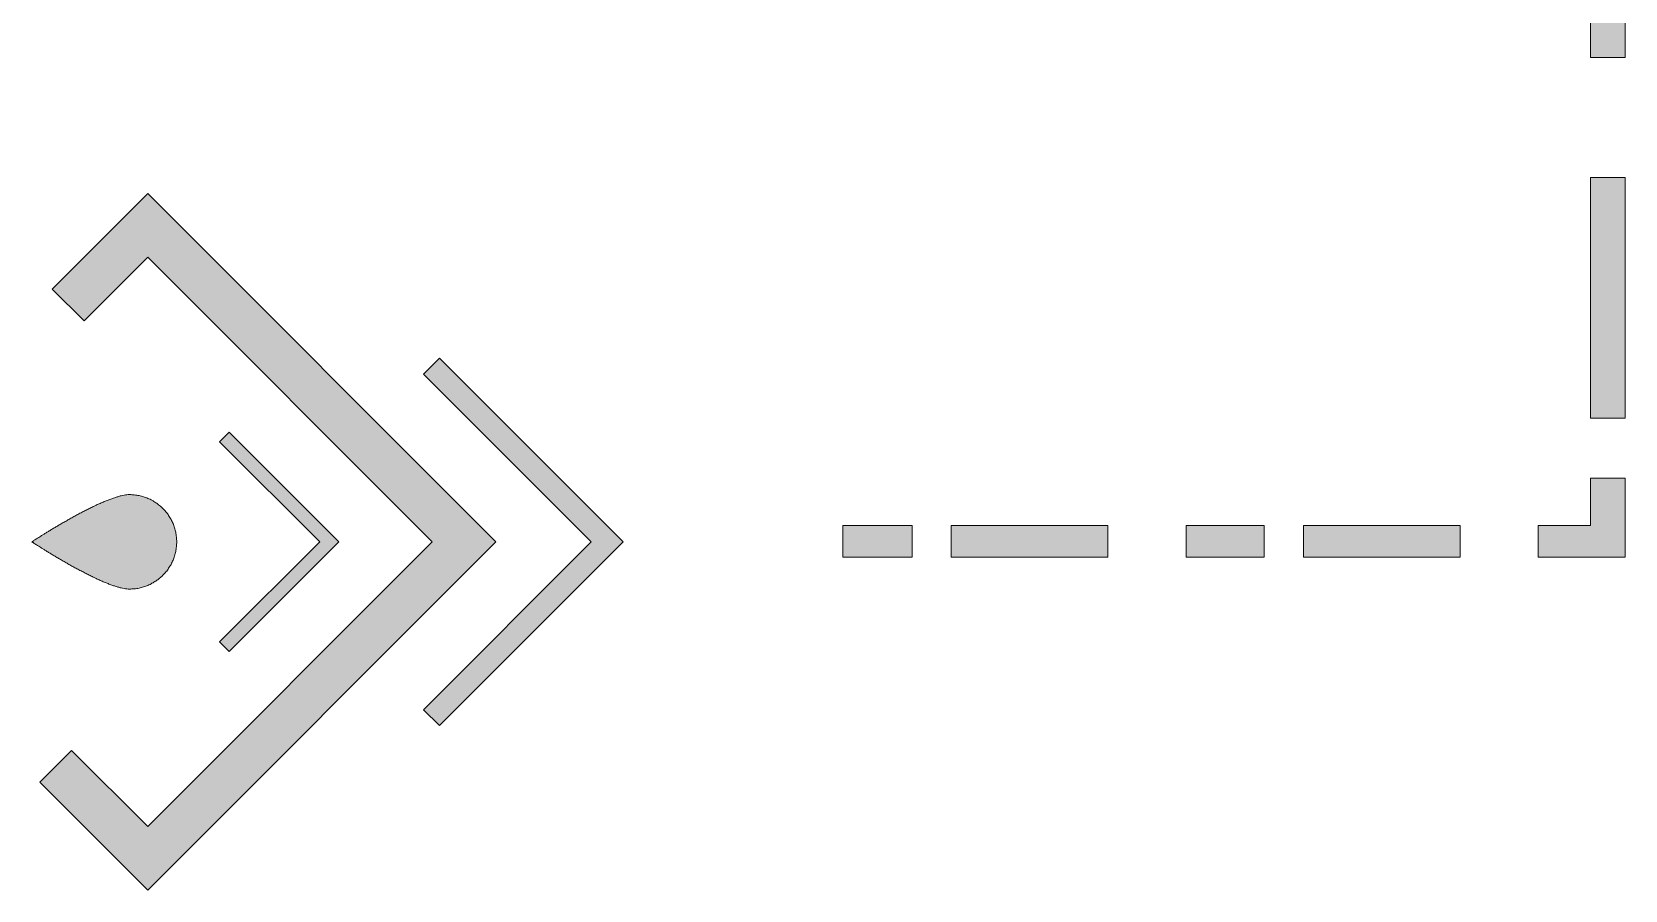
# Model space of a CAD drawing. Header units: inches. Extents: x 77.1 to 123.5, y -169 to -147.1.
# Drawn here: x 109.7 to 123.49, y -169 to -161.58 of the extents above; entities that cross this region are included whole.
import ezdxf

# ---------------------------------------------------------------- set-up
doc = ezdxf.new("R2010")
doc.units = ezdxf.units.IN
doc.header["$MEASUREMENT"] = 0
doc.layers.add('Livello 1', color=7, linetype='Continuous')

# ---------------------------------------------------------------- blocks, each defined once
blk = doc.blocks.new('block 3')
at = {"layer": 'Livello 1', "true_color": 0x1c1c1b}
h = blk.add_hatch(color=250, dxfattribs=at)
h.dxf.hatch_style = 2
h.paths.add_polyline_path([(123.185, -164.921), (123.485, -164.921), (123.485, -162.841), (123.185, -162.841)])
h.paths.add_polyline_path([(123.185, -161.802), (123.485, -161.802), (123.485, -160.761), (123.185, -160.761)])
h.paths.add_polyline_path([(123.185, -160.242), (123.485, -160.242), (123.485, -158.162), (123.185, -158.162)])
h.paths.add_polyline_path([(123.185, -157.123), (123.485, -157.123), (123.485, -156.083), (123.185, -156.083)])
h.paths.add_polyline_path([(123.185, -155.564), (123.485, -155.564), (123.485, -153.484), (123.185, -153.484)])
h.paths.add_polyline_path([(123.185, -152.445), (123.485, -152.445), (123.485, -151.405), (123.185, -151.405)])
h = blk.add_hatch(color=250, dxfattribs=at)
h.dxf.hatch_style = 2
h.paths.add_polyline_path([(122.734, -166.123), (123.485, -166.123), (123.485, -165.44), (123.185, -165.44), (123.185, -165.85), (122.734, -165.85)])
h = blk.add_hatch(color=250, dxfattribs=at)
h.dxf.hatch_style = 2
h.paths.add_polyline_path([(116.717, -166.123), (117.318, -166.123), (117.318, -165.85), (116.717, -165.85)])
h = blk.add_hatch(color=250, dxfattribs=at)
h.dxf.hatch_style = 2
h.paths.add_polyline_path([(117.656, -166.123), (119.01, -166.123), (119.01, -165.85), (117.656, -165.85)])
h.paths.add_polyline_path([(119.687, -166.123), (120.364, -166.123), (120.364, -165.85), (119.687, -165.85)])
h = blk.add_hatch(color=250, dxfattribs=at)
h.dxf.hatch_style = 2
h.paths.add_polyline_path([(120.703, -166.123), (122.057, -166.123), (122.057, -165.85), (120.703, -165.85)])
at = {"layer": 'Livello 1', "lineweight": 0}
for points in [[(123.185, -161.802), (123.485, -161.802), (123.485, -160.761), (123.185, -160.761), (123.185, -161.802)], [(123.185, -164.921), (123.485, -164.921), (123.485, -162.841), (123.185, -162.841), (123.185, -164.921)], [(122.734, -166.123), (123.485, -166.123), (123.485, -165.44), (123.185, -165.44), (123.185, -165.85), (122.734, -165.85), (122.734, -166.123)], [(116.717, -166.123), (117.318, -166.123), (117.318, -165.85), (116.717, -165.85), (116.717, -166.123)], [(117.656, -166.123), (119.01, -166.123), (119.01, -165.85), (117.656, -165.85), (117.656, -166.123)], [(119.687, -166.123), (120.364, -166.123), (120.364, -165.85), (119.687, -165.85), (119.687, -166.123)], [(120.703, -166.123), (122.057, -166.123), (122.057, -165.85), (120.703, -165.85), (120.703, -166.123)]]:
    blk.add_lwpolyline(points, dxfattribs=at)
blk = doc.blocks.new('block 4')
at = {"layer": 'Livello 1', "true_color": 0x1c1c1b}
h = blk.add_hatch(color=250, dxfattribs=at)
h.dxf.hatch_style = 2
h.paths.add_polyline_path([(110.705, -169.004), (113.717, -165.991), (110.705, -162.979), (109.879, -163.805), (110.154, -164.081), (110.705, -163.53), (113.166, -165.991), (110.705, -168.453), (110.047, -167.795), (109.772, -168.071)])
h = blk.add_hatch(color=250, dxfattribs=at)
h.dxf.hatch_style = 2
h.paths.add_polyline_path([(113.228, -167.581), (114.817, -165.991), (113.228, -164.402), (113.09, -164.54), (114.542, -165.991), (113.09, -167.443)])
h = blk.add_hatch(color=250, dxfattribs=at)
h.dxf.hatch_style = 2
h.paths.add_polyline_path([(111.409, -166.939), (112.357, -165.991), (111.409, -165.043), (111.327, -165.125), (112.193, -165.991), (111.327, -166.857)])
h = blk.add_hatch(color=250, dxfattribs=at)
h.dxf.hatch_style = 2
edge = h.paths.add_edge_path()
edge.add_spline(control_points=[(109.703, -165.991), (109.703, -165.991), (109.704, -165.991), (109.705, -165.99), (109.706, -165.989), (109.708, -165.988), (109.71, -165.987), (109.712, -165.985), (109.715, -165.983), (109.718, -165.981), (109.722, -165.979), (109.726, -165.977), (109.73, -165.974), (109.734, -165.971), (109.739, -165.968), (109.744, -165.965), (109.75, -165.961), (109.755, -165.958), (109.762, -165.954), (109.768, -165.95), (109.774, -165.946), (109.781, -165.941), (109.788, -165.937), (109.796, -165.932), (109.803, -165.928), (109.811, -165.923), (109.819, -165.918), (109.827, -165.913), (109.836, -165.907), (109.844, -165.902), (109.853, -165.897), (109.862, -165.891), (109.872, -165.886), (109.881, -165.88), (109.891, -165.874), (109.901, -165.868), (109.911, -165.862), (109.921, -165.856), (109.931, -165.85), (109.942, -165.844), (109.952, -165.838), (109.963, -165.832), (109.974, -165.825), (109.985, -165.819), (109.996, -165.813), (110.007, -165.806), (110.018, -165.8), (110.029, -165.794), (110.041, -165.787), (110.052, -165.781), (110.064, -165.774), (110.075, -165.768), (110.087, -165.762), (110.099, -165.755), (110.11, -165.749), (110.122, -165.743), (110.134, -165.737), (110.146, -165.73), (110.158, -165.724), (110.169, -165.718), (110.181, -165.712), (110.193, -165.706), (110.205, -165.7), (110.217, -165.695), (110.228, -165.689), (110.24, -165.683), (110.252, -165.678), (110.263, -165.672), (110.275, -165.667), (110.286, -165.662), (110.298, -165.657), (110.309, -165.652), (110.321, -165.647), (110.332, -165.642), (110.343, -165.638), (110.354, -165.633), (110.365, -165.629), (110.375, -165.625), (110.386, -165.621), (110.396, -165.617), (110.407, -165.613), (110.417, -165.61), (110.427, -165.607), (110.437, -165.603), (110.447, -165.601), (110.456, -165.598), (110.466, -165.595), (110.475, -165.593), (110.484, -165.591), (110.493, -165.589), (110.501, -165.588), (110.509, -165.586), (110.518, -165.585), (110.525, -165.584), (110.533, -165.583), (110.541, -165.583), (110.548, -165.583), (110.555, -165.583), (110.562, -165.583), (110.569, -165.584), (110.576, -165.584), (110.583, -165.584), (110.589, -165.585), (110.596, -165.586), (110.603, -165.587), (110.61, -165.588), (110.617, -165.589), (110.623, -165.59), (110.63, -165.591), (110.637, -165.593), (110.643, -165.594), (110.65, -165.596), (110.656, -165.598), (110.663, -165.599), (110.669, -165.601), (110.675, -165.603), (110.682, -165.606), (110.688, -165.608), (110.694, -165.61), (110.7, -165.613), (110.707, -165.615), (110.713, -165.618), (110.719, -165.62), (110.725, -165.623), (110.731, -165.626), (110.736, -165.629), (110.742, -165.632), (110.748, -165.636), (110.754, -165.639), (110.759, -165.642), (110.765, -165.646), (110.77, -165.649), (110.776, -165.653), (110.781, -165.656), (110.787, -165.66), (110.792, -165.664), (110.797, -165.668), (110.802, -165.672), (110.807, -165.676), (110.812, -165.68), (110.817, -165.685), (110.822, -165.689), (110.827, -165.694), (110.832, -165.698), (110.836, -165.703), (110.841, -165.707), (110.845, -165.712), (110.85, -165.717), (110.854, -165.722), (110.859, -165.727), (110.863, -165.732), (110.867, -165.737), (110.871, -165.742), (110.875, -165.747), (110.879, -165.752), (110.883, -165.758), (110.886, -165.763), (110.89, -165.769), (110.893, -165.774), (110.897, -165.78), (110.9, -165.785), (110.903, -165.791), (110.907, -165.797), (110.91, -165.803), (110.913, -165.808), (110.916, -165.814), (110.919, -165.82), (110.921, -165.826), (110.924, -165.832), (110.926, -165.839), (110.929, -165.845), (110.931, -165.851), (110.933, -165.857), (110.936, -165.864), (110.938, -165.87), (110.94, -165.876), (110.941, -165.883), (110.943, -165.889), (110.945, -165.896), (110.946, -165.902), (110.948, -165.909), (110.949, -165.916), (110.95, -165.922), (110.951, -165.929), (110.952, -165.936), (110.953, -165.943), (110.954, -165.95), (110.955, -165.956), (110.955, -165.963), (110.955, -165.97), (110.956, -165.977), (110.956, -165.984), (110.956, -165.991), (110.956, -165.998), (110.956, -166.005), (110.955, -166.012), (110.955, -166.019), (110.955, -166.026), (110.954, -166.033), (110.953, -166.04), (110.952, -166.047), (110.951, -166.054), (110.95, -166.06), (110.949, -166.067), (110.948, -166.074), (110.946, -166.08), (110.945, -166.087), (110.943, -166.093), (110.941, -166.1), (110.94, -166.106), (110.938, -166.113), (110.936, -166.119), (110.933, -166.126), (110.931, -166.132), (110.929, -166.138), (110.926, -166.144), (110.924, -166.15), (110.921, -166.156), (110.919, -166.162), (110.916, -166.168), (110.913, -166.174), (110.91, -166.18), (110.907, -166.186), (110.903, -166.192), (110.9, -166.197), (110.897, -166.203), (110.893, -166.209), (110.89, -166.214), (110.886, -166.22), (110.883, -166.225), (110.879, -166.23), (110.875, -166.236), (110.871, -166.241), (110.867, -166.246), (110.863, -166.251), (110.859, -166.256), (110.854, -166.261), (110.85, -166.266), (110.845, -166.271), (110.841, -166.275), (110.836, -166.28), (110.832, -166.285), (110.827, -166.289), (110.822, -166.294), (110.817, -166.298), (110.812, -166.302), (110.807, -166.306), (110.802, -166.311), (110.797, -166.315), (110.792, -166.319), (110.787, -166.322), (110.781, -166.326), (110.776, -166.33), (110.77, -166.334), (110.765, -166.337), (110.759, -166.341), (110.754, -166.344), (110.748, -166.347), (110.742, -166.35), (110.736, -166.354), (110.731, -166.357), (110.725, -166.359), (110.719, -166.362), (110.713, -166.365), (110.707, -166.368), (110.7, -166.37), (110.694, -166.373), (110.688, -166.375), (110.682, -166.377), (110.675, -166.379), (110.669, -166.381), (110.663, -166.383), (110.656, -166.385), (110.65, -166.387), (110.643, -166.388), (110.637, -166.39), (110.63, -166.391), (110.623, -166.393), (110.617, -166.394), (110.61, -166.395), (110.603, -166.396), (110.596, -166.397), (110.589, -166.398), (110.583, -166.398), (110.576, -166.399), (110.569, -166.399), (110.562, -166.399), (110.555, -166.4), (110.548, -166.4), (110.541, -166.4), (110.533, -166.399), (110.525, -166.398), (110.518, -166.398), (110.509, -166.397), (110.501, -166.395), (110.493, -166.394), (110.484, -166.392), (110.475, -166.39), (110.466, -166.387), (110.456, -166.385), (110.447, -166.382), (110.437, -166.379), (110.427, -166.376), (110.417, -166.373), (110.407, -166.37), (110.396, -166.366), (110.386, -166.362), (110.375, -166.358), (110.365, -166.354), (110.354, -166.35), (110.343, -166.345), (110.332, -166.341), (110.321, -166.336), (110.309, -166.331), (110.298, -166.326), (110.286, -166.321), (110.275, -166.316), (110.263, -166.31), (110.252, -166.305), (110.24, -166.299), (110.228, -166.294), (110.217, -166.288), (110.205, -166.282), (110.193, -166.276), (110.181, -166.27), (110.169, -166.264), (110.158, -166.258), (110.146, -166.252), (110.134, -166.246), (110.122, -166.24), (110.11, -166.234), (110.099, -166.227), (110.087, -166.221), (110.075, -166.215), (110.064, -166.208), (110.052, -166.202), (110.041, -166.196), (110.029, -166.189), (110.018, -166.183), (110.007, -166.176), (109.996, -166.17), (109.985, -166.164), (109.974, -166.157), (109.963, -166.151), (109.952, -166.145), (109.942, -166.139), (109.931, -166.133), (109.921, -166.127), (109.911, -166.121), (109.901, -166.115), (109.891, -166.109), (109.881, -166.103), (109.872, -166.097), (109.862, -166.092), (109.853, -166.086), (109.844, -166.081), (109.836, -166.075), (109.827, -166.07), (109.819, -166.065), (109.811, -166.06), (109.803, -166.055), (109.796, -166.05), (109.788, -166.046), (109.781, -166.041), (109.774, -166.037), (109.768, -166.033), (109.762, -166.029), (109.755, -166.025), (109.75, -166.022), (109.744, -166.018), (109.739, -166.015), (109.734, -166.012), (109.73, -166.009), (109.726, -166.006), (109.722, -166.004), (109.718, -166.001), (109.715, -165.999), (109.712, -165.997), (109.71, -165.996), (109.708, -165.994), (109.706, -165.993), (109.705, -165.993), (109.704, -165.992), (109.703, -165.991), (109.703, -165.991)], knot_values=[0, 0, 0, 0, 1, 1, 1, 2, 2, 2, 3, 3, 3, 4, 4, 4, 5, 5, 5, 6, 6, 6, 7, 7, 7, 8, 8, 8, 9, 9, 9, 10, 10, 10, 11, 11, 11, 12, 12, 12, 13, 13, 13, 14, 14, 14, 15, 15, 15, 16, 16, 16, 17, 17, 17, 18, 18, 18, 19, 19, 19, 20, 20, 20, 21, 21, 21, 22, 22, 22, 23, 23, 23, 24, 24, 24, 25, 25, 25, 26, 26, 26, 27, 27, 27, 28, 28, 28, 29, 29, 29, 30, 30, 30, 31, 31, 31, 32, 32, 32, 33, 33, 33, 34, 34, 34, 35, 35, 35, 36, 36, 36, 37, 37, 37, 38, 38, 38, 39, 39, 39, 40, 40, 40, 41, 41, 41, 42, 42, 42, 43, 43, 43, 44, 44, 44, 45, 45, 45, 46, 46, 46, 47, 47, 47, 48, 48, 48, 49, 49, 49, 50, 50, 50, 51, 51, 51, 52, 52, 52, 53, 53, 53, 54, 54, 54, 55, 55, 55, 56, 56, 56, 57, 57, 57, 58, 58, 58, 59, 59, 59, 60, 60, 60, 61, 61, 61, 62, 62, 62, 63, 63, 63, 64, 64, 64, 65, 65, 65, 66, 66, 66, 67, 67, 67, 68, 68, 68, 69, 69, 69, 70, 70, 70, 71, 71, 71, 72, 72, 72, 73, 73, 73, 74, 74, 74, 75, 75, 75, 76, 76, 76, 77, 77, 77, 78, 78, 78, 79, 79, 79, 80, 80, 80, 81, 81, 81, 82, 82, 82, 83, 83, 83, 84, 84, 84, 85, 85, 85, 86, 86, 86, 87, 87, 87, 88, 88, 88, 89, 89, 89, 90, 90, 90, 91, 91, 91, 92, 92, 92, 93, 93, 93, 94, 94, 94, 95, 95, 95, 96, 96, 96, 97, 97, 97, 98, 98, 98, 99, 99, 99, 100, 100, 100, 101, 101, 101, 102, 102, 102, 103, 103, 103, 104, 104, 104, 105, 105, 105, 106, 106, 106, 107, 107, 107, 108, 108, 108, 109, 109, 109, 110, 110, 110, 111, 111, 111, 112, 112, 112, 113, 113, 113, 114, 114, 114, 115, 115, 115, 116, 116, 116, 117, 117, 117, 118, 118, 118, 119, 119, 119, 120, 120, 120, 121, 121, 121, 122, 122, 122, 123, 123, 123, 124, 124, 124, 125, 125, 125, 126, 126, 126, 127, 127, 127, 128, 128, 128, 128], degree=3, periodic=1)
at = {"layer": 'Livello 1', "lineweight": 0}
for points in [[(110.705, -169.004), (113.717, -165.991), (110.705, -162.979), (109.879, -163.805), (110.154, -164.081), (110.705, -163.53), (113.166, -165.991), (110.705, -168.453), (110.047, -167.795), (109.772, -168.071), (110.705, -169.004)], [(113.228, -167.581), (114.817, -165.991), (113.228, -164.402), (113.09, -164.54), (114.542, -165.991), (113.09, -167.443), (113.228, -167.581)], [(111.409, -166.939), (112.357, -165.991), (111.409, -165.043), (111.327, -165.125), (112.193, -165.991), (111.327, -166.857), (111.409, -166.939)]]:
    blk.add_lwpolyline(points, dxfattribs=at)
blk.add_open_spline([(109.703, -165.991), (109.703, -165.991), (109.704, -165.991), (109.705, -165.99), (109.706, -165.989), (109.708, -165.988), (109.71, -165.987), (109.712, -165.985), (109.715, -165.983), (109.718, -165.981), (109.722, -165.979), (109.726, -165.977), (109.73, -165.974), (109.734, -165.971), (109.739, -165.968), (109.744, -165.965), (109.75, -165.961), (109.755, -165.958), (109.762, -165.954), (109.768, -165.95), (109.774, -165.946), (109.781, -165.941), (109.788, -165.937), (109.796, -165.932), (109.803, -165.928), (109.811, -165.923), (109.819, -165.918), (109.827, -165.913), (109.836, -165.907), (109.844, -165.902), (109.853, -165.897), (109.862, -165.891), (109.872, -165.886), (109.881, -165.88), (109.891, -165.874), (109.901, -165.868), (109.911, -165.862), (109.921, -165.856), (109.931, -165.85), (109.942, -165.844), (109.952, -165.838), (109.963, -165.832), (109.974, -165.825), (109.985, -165.819), (109.996, -165.813), (110.007, -165.806), (110.018, -165.8), (110.029, -165.794), (110.041, -165.787), (110.052, -165.781), (110.064, -165.774), (110.075, -165.768), (110.087, -165.762), (110.099, -165.755), (110.11, -165.749), (110.122, -165.743), (110.134, -165.737), (110.146, -165.73), (110.158, -165.724), (110.169, -165.718), (110.181, -165.712), (110.193, -165.706), (110.205, -165.7), (110.217, -165.695), (110.228, -165.689), (110.24, -165.683), (110.252, -165.678), (110.263, -165.672), (110.275, -165.667), (110.286, -165.662), (110.298, -165.657), (110.309, -165.652), (110.321, -165.647), (110.332, -165.642), (110.343, -165.638), (110.354, -165.633), (110.365, -165.629), (110.375, -165.625), (110.386, -165.621), (110.396, -165.617), (110.407, -165.613), (110.417, -165.61), (110.427, -165.607), (110.437, -165.603), (110.447, -165.601), (110.456, -165.598), (110.466, -165.595), (110.475, -165.593), (110.484, -165.591), (110.493, -165.589), (110.501, -165.588), (110.509, -165.586), (110.518, -165.585), (110.525, -165.584), (110.533, -165.583), (110.541, -165.583), (110.548, -165.583), (110.555, -165.583), (110.562, -165.583), (110.569, -165.584), (110.576, -165.584), (110.583, -165.584), (110.589, -165.585), (110.596, -165.586), (110.603, -165.587), (110.61, -165.588), (110.617, -165.589), (110.623, -165.59), (110.63, -165.591), (110.637, -165.593), (110.643, -165.594), (110.65, -165.596), (110.656, -165.598), (110.663, -165.599), (110.669, -165.601), (110.675, -165.603), (110.682, -165.606), (110.688, -165.608), (110.694, -165.61), (110.7, -165.613), (110.707, -165.615), (110.713, -165.618), (110.719, -165.62), (110.725, -165.623), (110.731, -165.626), (110.736, -165.629), (110.742, -165.632), (110.748, -165.636), (110.754, -165.639), (110.759, -165.642), (110.765, -165.646), (110.77, -165.649), (110.776, -165.653), (110.781, -165.656), (110.787, -165.66), (110.792, -165.664), (110.797, -165.668), (110.802, -165.672), (110.807, -165.676), (110.812, -165.68), (110.817, -165.685), (110.822, -165.689), (110.827, -165.694), (110.832, -165.698), (110.836, -165.703), (110.841, -165.707), (110.845, -165.712), (110.85, -165.717), (110.854, -165.722), (110.859, -165.727), (110.863, -165.732), (110.867, -165.737), (110.871, -165.742), (110.875, -165.747), (110.879, -165.752), (110.883, -165.758), (110.886, -165.763), (110.89, -165.769), (110.893, -165.774), (110.897, -165.78), (110.9, -165.785), (110.903, -165.791), (110.907, -165.797), (110.91, -165.803), (110.913, -165.808), (110.916, -165.814), (110.919, -165.82), (110.921, -165.826), (110.924, -165.832), (110.926, -165.839), (110.929, -165.845), (110.931, -165.851), (110.933, -165.857), (110.936, -165.864), (110.938, -165.87), (110.94, -165.876), (110.941, -165.883), (110.943, -165.889), (110.945, -165.896), (110.946, -165.902), (110.948, -165.909), (110.949, -165.916), (110.95, -165.922), (110.951, -165.929), (110.952, -165.936), (110.953, -165.943), (110.954, -165.95), (110.955, -165.956), (110.955, -165.963), (110.955, -165.97), (110.956, -165.977), (110.956, -165.984), (110.956, -165.991), (110.956, -165.998), (110.956, -166.005), (110.955, -166.012), (110.955, -166.019), (110.955, -166.026), (110.954, -166.033), (110.953, -166.04), (110.952, -166.047), (110.951, -166.054), (110.95, -166.06), (110.949, -166.067), (110.948, -166.074), (110.946, -166.08), (110.945, -166.087), (110.943, -166.093), (110.941, -166.1), (110.94, -166.106), (110.938, -166.113), (110.936, -166.119), (110.933, -166.126), (110.931, -166.132), (110.929, -166.138), (110.926, -166.144), (110.924, -166.15), (110.921, -166.156), (110.919, -166.162), (110.916, -166.168), (110.913, -166.174), (110.91, -166.18), (110.907, -166.186), (110.903, -166.192), (110.9, -166.197), (110.897, -166.203), (110.893, -166.209), (110.89, -166.214), (110.886, -166.22), (110.883, -166.225), (110.879, -166.23), (110.875, -166.236), (110.871, -166.241), (110.867, -166.246), (110.863, -166.251), (110.859, -166.256), (110.854, -166.261), (110.85, -166.266), (110.845, -166.271), (110.841, -166.275), (110.836, -166.28), (110.832, -166.285), (110.827, -166.289), (110.822, -166.294), (110.817, -166.298), (110.812, -166.302), (110.807, -166.306), (110.802, -166.311), (110.797, -166.315), (110.792, -166.319), (110.787, -166.322), (110.781, -166.326), (110.776, -166.33), (110.77, -166.334), (110.765, -166.337), (110.759, -166.341), (110.754, -166.344), (110.748, -166.347), (110.742, -166.35), (110.736, -166.354), (110.731, -166.357), (110.725, -166.359), (110.719, -166.362), (110.713, -166.365), (110.707, -166.368), (110.7, -166.37), (110.694, -166.373), (110.688, -166.375), (110.682, -166.377), (110.675, -166.379), (110.669, -166.381), (110.663, -166.383), (110.656, -166.385), (110.65, -166.387), (110.643, -166.388), (110.637, -166.39), (110.63, -166.391), (110.623, -166.393), (110.617, -166.394), (110.61, -166.395), (110.603, -166.396), (110.596, -166.397), (110.589, -166.398), (110.583, -166.398), (110.576, -166.399), (110.569, -166.399), (110.562, -166.399), (110.555, -166.4), (110.548, -166.4), (110.541, -166.4), (110.533, -166.399), (110.525, -166.398), (110.518, -166.398), (110.509, -166.397), (110.501, -166.395), (110.493, -166.394), (110.484, -166.392), (110.475, -166.39), (110.466, -166.387), (110.456, -166.385), (110.447, -166.382), (110.437, -166.379), (110.427, -166.376), (110.417, -166.373), (110.407, -166.37), (110.396, -166.366), (110.386, -166.362), (110.375, -166.358), (110.365, -166.354), (110.354, -166.35), (110.343, -166.345), (110.332, -166.341), (110.321, -166.336), (110.309, -166.331), (110.298, -166.326), (110.286, -166.321), (110.275, -166.316), (110.263, -166.31), (110.252, -166.305), (110.24, -166.299), (110.228, -166.294), (110.217, -166.288), (110.205, -166.282), (110.193, -166.276), (110.181, -166.27), (110.169, -166.264), (110.158, -166.258), (110.146, -166.252), (110.134, -166.246), (110.122, -166.24), (110.11, -166.234), (110.099, -166.227), (110.087, -166.221), (110.075, -166.215), (110.064, -166.208), (110.052, -166.202), (110.041, -166.196), (110.029, -166.189), (110.018, -166.183), (110.007, -166.176), (109.996, -166.17), (109.985, -166.164), (109.974, -166.157), (109.963, -166.151), (109.952, -166.145), (109.942, -166.139), (109.931, -166.133), (109.921, -166.127), (109.911, -166.121), (109.901, -166.115), (109.891, -166.109), (109.881, -166.103), (109.872, -166.097), (109.862, -166.092), (109.853, -166.086), (109.844, -166.081), (109.836, -166.075), (109.827, -166.07), (109.819, -166.065), (109.811, -166.06), (109.803, -166.055), (109.796, -166.05), (109.788, -166.046), (109.781, -166.041), (109.774, -166.037), (109.768, -166.033), (109.762, -166.029), (109.755, -166.025), (109.75, -166.022), (109.744, -166.018), (109.739, -166.015), (109.734, -166.012), (109.73, -166.009), (109.726, -166.006), (109.722, -166.004), (109.718, -166.001), (109.715, -165.999), (109.712, -165.997), (109.71, -165.996), (109.708, -165.994), (109.706, -165.993), (109.705, -165.993), (109.704, -165.992), (109.703, -165.991), (109.703, -165.991)], degree=3, knots=[0, 0, 0, 0, 1, 1, 1, 2, 2, 2, 3, 3, 3, 4, 4, 4, 5, 5, 5, 6, 6, 6, 7, 7, 7, 8, 8, 8, 9, 9, 9, 10, 10, 10, 11, 11, 11, 12, 12, 12, 13, 13, 13, 14, 14, 14, 15, 15, 15, 16, 16, 16, 17, 17, 17, 18, 18, 18, 19, 19, 19, 20, 20, 20, 21, 21, 21, 22, 22, 22, 23, 23, 23, 24, 24, 24, 25, 25, 25, 26, 26, 26, 27, 27, 27, 28, 28, 28, 29, 29, 29, 30, 30, 30, 31, 31, 31, 32, 32, 32, 33, 33, 33, 34, 34, 34, 35, 35, 35, 36, 36, 36, 37, 37, 37, 38, 38, 38, 39, 39, 39, 40, 40, 40, 41, 41, 41, 42, 42, 42, 43, 43, 43, 44, 44, 44, 45, 45, 45, 46, 46, 46, 47, 47, 47, 48, 48, 48, 49, 49, 49, 50, 50, 50, 51, 51, 51, 52, 52, 52, 53, 53, 53, 54, 54, 54, 55, 55, 55, 56, 56, 56, 57, 57, 57, 58, 58, 58, 59, 59, 59, 60, 60, 60, 61, 61, 61, 62, 62, 62, 63, 63, 63, 64, 64, 64, 65, 65, 65, 66, 66, 66, 67, 67, 67, 68, 68, 68, 69, 69, 69, 70, 70, 70, 71, 71, 71, 72, 72, 72, 73, 73, 73, 74, 74, 74, 75, 75, 75, 76, 76, 76, 77, 77, 77, 78, 78, 78, 79, 79, 79, 80, 80, 80, 81, 81, 81, 82, 82, 82, 83, 83, 83, 84, 84, 84, 85, 85, 85, 86, 86, 86, 87, 87, 87, 88, 88, 88, 89, 89, 89, 90, 90, 90, 91, 91, 91, 92, 92, 92, 93, 93, 93, 94, 94, 94, 95, 95, 95, 96, 96, 96, 97, 97, 97, 98, 98, 98, 99, 99, 99, 100, 100, 100, 101, 101, 101, 102, 102, 102, 103, 103, 103, 104, 104, 104, 105, 105, 105, 106, 106, 106, 107, 107, 107, 108, 108, 108, 109, 109, 109, 110, 110, 110, 111, 111, 111, 112, 112, 112, 113, 113, 113, 114, 114, 114, 115, 115, 115, 116, 116, 116, 117, 117, 117, 118, 118, 118, 119, 119, 119, 120, 120, 120, 121, 121, 121, 122, 122, 122, 123, 123, 123, 124, 124, 124, 125, 125, 125, 126, 126, 126, 127, 127, 127, 128, 128, 128, 128], dxfattribs=at)
blk = doc.blocks.new('block 2')
at = {"layer": 'Livello 1'}
for name in ['block 3', 'block 4']:
    blk.add_blockref(name, (0, 0), dxfattribs=at)

msp = doc.modelspace()

# ---------------------------------------------------------------- block references
at = {"layer": 'Livello 1'}
msp.add_blockref('block 2', (0, 0), dxfattribs=at)

doc.saveas('drawing.dxf')
